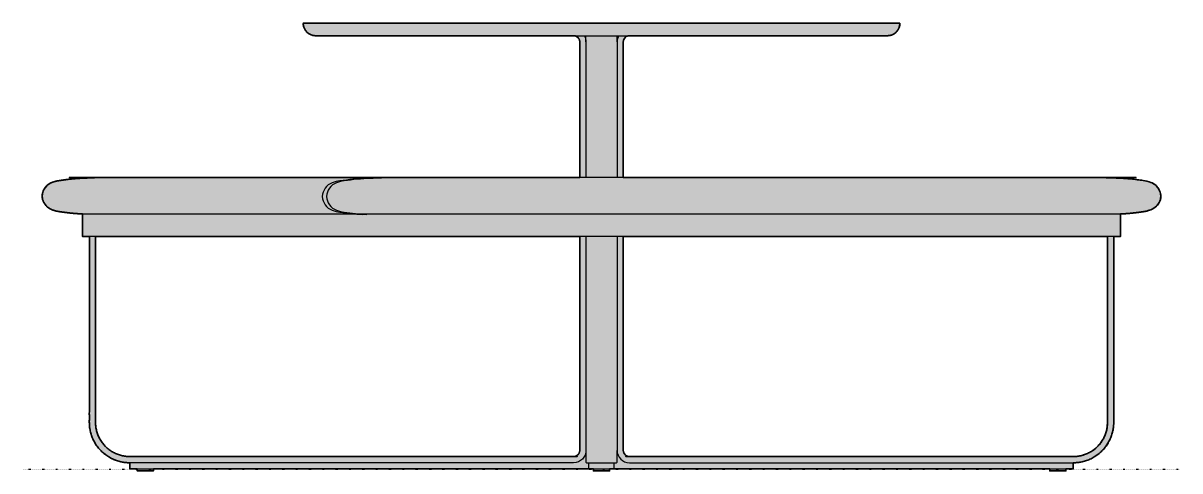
# Model space of a CAD drawing. Header units: millimetres. Extents: x 0 to 4210, y -1231 to 764.
# Drawn here: x 0 to 1861, y -3 to 718 of the extents above; entities that cross this region are included whole.
import ezdxf

# ---------------------------------------------------------------- set-up
doc = ezdxf.new("R2010")
doc.units = ezdxf.units.MM
doc.linetypes.add('Dots', pattern=[1, 0, -1])
doc.layers.add('Blocks', color=7, linetype='Continuous')
doc.layers.add('Blocks$Fill', color=7, linetype='Continuous', true_color=0xffffff)
for name, color, linetype, lineweight, true_color in [('Blocks$Inner', 7, 'Continuous', 25, 0x007f00), ('Blocks$Outline', 7, 'Continuous', 35, 0xff3f3f), ('Groud', 7, 'Dots', 25, 0x243775)]:
    doc.layers.add(name, color=color, linetype=linetype, lineweight=lineweight, true_color=true_color)

# ---------------------------------------------------------------- blocks, each defined once
blk = doc.blocks.new('Picnic Table 180 Side')
at = {"layer": 'Blocks$Fill'}
h = blk.add_hatch(color=256, dxfattribs=at)
h.paths.add_polyline_path([(1765.5, 410.7), (1774.6, 411.3), (1783.8, 412.1), (1792.9, 413.2), (1802, 414.4), (1803.5, 414.7), (1805.1, 414.9), (1806.6, 415.2), (1808.2, 415.6), (1809.7, 416), (1811.2, 416.5), (1812.7, 417), (1814.2, 417.5), (1815, 417.8), (1815.4, 418), (1815.8, 418.2), (1816.2, 418.3), (1816.6, 418.5), (1817, 418.7), (1817.4, 418.9), (1817.8, 419.1), (1818.2, 419.4), (1818.5, 419.6), (1818.9, 419.8), (1819.3, 420.1), (1819.7, 420.3), (1820.1, 420.6), (1820.4, 420.8), (1820.8, 421.1), (1821.1, 421.4), (1821.5, 421.7), (1821.9, 422), (1822.2, 422.3), (1822.5, 422.6), (1822.9, 422.9), (1823.2, 423.2), (1823.5, 423.6), (1823.9, 423.9), (1824.2, 424.2), (1824.5, 424.6), (1824.8, 424.9), (1825.1, 425.3), (1825.4, 425.7), (1825.6, 426), (1825.9, 426.4), (1826.2, 426.8), (1826.4, 427.2), (1826.7, 427.6), (1826.9, 428), (1827.2, 428.4), (1827.4, 428.8), (1827.6, 429.2), (1827.8, 429.6), (1828, 430), (1828.2, 430.4), (1828.4, 430.9), (1828.6, 431.3), (1828.8, 431.7), (1828.9, 432.1), (1829.1, 432.6), (1829.2, 433), (1829.4, 433.4), (1829.5, 433.9), (1829.6, 434.3), (1829.8, 434.7), (1829.9, 435.2), (1830, 435.6), (1830, 436), (1830.1, 436.5), (1830.2, 436.9), (1830.3, 437.3), (1830.3, 437.8), (1830.4, 438.2), (1830.4, 438.6), (1830.5, 439.5), (1830.4, 440.4), (1830.4, 440.8), (1830.3, 441.2), (1830.3, 441.7), (1830.2, 442.1), (1830.1, 442.5), (1830, 443), (1830, 443.4), (1829.9, 443.8), (1829.8, 444.3), (1829.6, 444.7), (1829.5, 445.1), (1829.4, 445.6), (1829.2, 446), (1829.1, 446.4), (1828.9, 446.9), (1828.8, 447.3), (1828.6, 447.7), (1828.4, 448.1), (1828.2, 448.6), (1828, 449), (1827.8, 449.4), (1827.6, 449.8), (1827.4, 450.2), (1827.2, 450.6), (1826.9, 451), (1826.7, 451.4), (1826.4, 451.8), (1826.2, 452.2), (1825.9, 452.6), (1825.6, 453), (1825.4, 453.3), (1825.1, 453.7), (1824.8, 454.1), (1824.5, 454.4), (1824.2, 454.8), (1823.9, 455.1), (1823.5, 455.4), (1823.2, 455.8), (1822.9, 456.1), (1822.5, 456.4), (1822.2, 456.7), (1821.9, 457), (1821.5, 457.3), (1821.1, 457.6), (1820.8, 457.9), (1820.4, 458.2), (1820.1, 458.4), (1819.7, 458.7), (1819.3, 458.9), (1818.9, 459.2), (1818.5, 459.4), (1818.2, 459.6), (1817.8, 459.9), (1817.4, 460.1), (1817, 460.3), (1816.6, 460.5), (1816.2, 460.7), (1815.8, 460.8), (1815.4, 461), (1815, 461.2), (1814.2, 461.5), (1812.7, 462), (1811.2, 462.5), (1809.7, 463), (1808.2, 463.4), (1806.6, 463.8), (1805.1, 464.1), (1803.5, 464.3), (1802, 464.5), (1791.5, 466), (1781.1, 467.1), (1770.6, 468), (1760.1, 468.5), (1739, 469.3), (1718, 469.5), (965.5, 469.5), (965.5, 687.5), (965.5, 687.7), (965.5, 687.9), (965.5, 688.2), (965.5, 688.4), (965.5, 688.6), (965.6, 688.9), (965.6, 689.1), (965.6, 689.3), (965.7, 689.6), (965.7, 689.8), (965.8, 690), (965.8, 690.2), (965.9, 690.5), (966, 690.7), (966.1, 690.9), (966.2, 691.2), (966.3, 691.4), (966.4, 691.6), (966.5, 691.9), (966.6, 692.1), (966.7, 692.3), (966.8, 692.5), (967, 692.8), (967.1, 693), (967.2, 693.2), (967.4, 693.4), (967.5, 693.6), (967.7, 693.8), (967.9, 694), (968, 694.2), (968.2, 694.4), (968.4, 694.6), (968.6, 694.8), (968.8, 694.9), (969, 695.1), (969.2, 695.3), (969.4, 695.4), (969.6, 695.6), (969.8, 695.7), (970, 695.9), (970.2, 696), (970.4, 696.1), (970.6, 696.3), (970.9, 696.4), (971.1, 696.5), (971.3, 696.6), (971.5, 696.7), (971.8, 696.8), (972, 696.9), (972.2, 697), (972.5, 697), (972.7, 697.1), (972.9, 697.2), (973.2, 697.2), (973.4, 697.3), (973.6, 697.3), (973.9, 697.4), (974.1, 697.4), (974.3, 697.4), (974.6, 697.5), (974.8, 697.5), (975, 697.5), (975.2, 697.5), (975.5, 697.5), (1390.5, 697.5), (1390.9, 697.5), (1391.4, 697.5), (1391.8, 697.5), (1392.3, 697.6), (1392.7, 697.6), (1393.2, 697.7), (1393.6, 697.8), (1394.1, 697.8), (1394.6, 697.9), (1395, 698), (1395.5, 698.1), (1396, 698.3), (1396.4, 698.4), (1396.9, 698.6), (1397.4, 698.7), (1397.8, 698.9), (1398.3, 699.1), (1398.7, 699.3), (1399.2, 699.5), (1399.6, 699.7), (1400.1, 700), (1400.5, 700.2), (1401, 700.5), (1401.4, 700.8), (1401.8, 701), (1402.2, 701.3), (1402.7, 701.7), (1403.1, 702), (1403.5, 702.3), (1403.9, 702.6), (1404.2, 703), (1404.6, 703.4), (1405, 703.7), (1405.3, 704.1), (1405.7, 704.5), (1406, 704.9), (1406.3, 705.3), (1406.6, 705.7), (1406.9, 706.1), (1407.2, 706.6), (1407.5, 707), (1407.7, 707.4), (1408, 707.9), (1408.2, 708.3), (1408.5, 708.8), (1408.7, 709.2), (1408.9, 709.7), (1409.1, 710.1), (1409.2, 710.6), (1409.4, 711.1), (1409.5, 711.5), (1409.7, 712), (1409.8, 712.5), (1409.9, 712.9), (1410, 713.4), (1410.1, 713.9), (1410.2, 714.3), (1410.3, 714.8), (1410.3, 715.2), (1410.4, 715.7), (1410.4, 716.2), (1410.4, 716.6), (1410.5, 717.1), (1410.5, 717.5), (450.5, 717.5), (450.5, 717.1), (450.5, 716.6), (450.5, 716.2), (450.5, 715.7), (450.6, 715.2), (450.6, 714.8), (450.7, 714.3), (450.8, 713.9), (450.9, 713.4), (451, 712.9), (451.1, 712.5), (451.2, 712), (451.4, 711.5), (451.5, 711.1), (451.7, 710.6), (451.9, 710.1), (452.1, 709.7), (452.3, 709.2), (452.5, 708.8), (452.7, 708.3), (452.9, 707.9), (453.2, 707.4), (453.4, 707), (453.7, 706.6), (454, 706.1), (454.3, 705.7), (454.6, 705.3), (454.9, 704.9), (455.3, 704.5), (455.6, 704.1), (456, 703.7), (456.3, 703.4), (456.7, 703), (457.1, 702.6), (457.5, 702.3), (457.9, 702), (458.3, 701.7), (458.7, 701.3), (459.1, 701), (459.5, 700.8), (459.9, 700.5), (460.4, 700.2), (460.8, 700), (461.3, 699.7), (461.7, 699.5), (462.2, 699.3), (462.6, 699.1), (463.1, 698.9), (463.6, 698.7), (464, 698.6), (464.5, 698.4), (465, 698.3), (465.4, 698.1), (465.9, 698), (466.4, 697.9), (466.8, 697.8), (467.3, 697.8), (467.7, 697.7), (468.2, 697.6), (468.7, 697.6), (469.1, 697.5), (469.6, 697.5), (470, 697.5), (470.5, 697.5), (885.5, 697.5), (885.7, 697.5), (885.9, 697.5), (886.1, 697.5), (886.4, 697.5), (886.6, 697.4), (886.8, 697.4), (887, 697.4), (887.3, 697.3), (887.5, 697.3), (887.7, 697.2), (888, 697.2), (888.2, 697.1), (888.4, 697), (888.7, 697), (888.9, 696.9), (889.1, 696.8), (889.4, 696.7), (889.6, 696.6), (889.8, 696.5), (890.1, 696.4), (890.3, 696.3), (890.5, 696.1), (890.7, 696), (890.9, 695.9), (891.1, 695.7), (891.4, 695.6), (891.6, 695.4), (891.8, 695.3), (892, 695.1), (892.2, 694.9), (892.3, 694.8), (892.5, 694.6), (892.7, 694.4), (892.9, 694.2), (893.1, 694), (893.2, 693.8), (893.4, 693.6), (893.5, 693.4), (893.7, 693.2), (893.8, 693), (894, 692.8), (894.1, 692.5), (894.2, 692.3), (894.3, 692.1), (894.5, 691.9), (894.6, 691.6), (894.7, 691.4), (894.8, 691.2), (894.8, 690.9), (894.9, 690.7), (895, 690.5), (895.1, 690.2), (895.1, 690), (895.2, 689.8), (895.2, 689.6), (895.3, 689.3), (895.3, 689.1), (895.4, 688.9), (895.4, 688.6), (895.4, 688.4), (895.4, 688.2), (895.5, 687.9), (895.5, 687.7), (895.5, 687.5), (895.5, 469.5), (136.9, 469.5), (118.9, 469.2), (100.9, 468.5), (90.4, 468), (79.8, 467.1), (69.4, 466), (58.9, 464.5), (57.4, 464.3), (55.8, 464.1), (54.3, 463.8), (52.7, 463.4), (51.2, 463), (49.7, 462.5), (48.2, 462), (46.7, 461.5), (45.9, 461.2), (45.5, 461), (45.1, 460.8), (44.7, 460.7), (44.3, 460.5), (43.9, 460.3), (43.5, 460.1), (43.2, 459.9), (42.8, 459.6), (42.4, 459.4), (42, 459.2), (41.6, 458.9), (41.2, 458.7), (40.9, 458.4), (40.5, 458.2), (40.1, 457.9), (39.8, 457.6), (39.4, 457.3), (39.1, 457), (38.7, 456.7), (38.4, 456.4), (38, 456.1), (37.7, 455.8), (37.4, 455.4), (37.1, 455.1), (36.7, 454.8), (36.4, 454.4), (36.1, 454.1), (35.8, 453.7), (35.6, 453.3), (35.3, 453), (35, 452.6), (34.7, 452.2), (34.5, 451.8), (34.2, 451.4), (34, 451), (33.7, 450.6), (33.5, 450.2), (33.3, 449.8), (33.1, 449.4), (32.9, 449), (32.7, 448.6), (32.5, 448.1), (32.3, 447.7), (32.1, 447.3), (32, 446.9), (31.8, 446.4), (31.7, 446), (31.5, 445.6), (31.4, 445.1), (31.3, 444.7), (31.2, 444.3), (31.1, 443.8), (31, 443.4), (30.9, 443), (30.8, 442.5), (30.7, 442.1), (30.7, 441.7), (30.6, 441.2), (30.6, 440.8), (30.5, 440.4), (30.5, 439.5), (30.5, 438.6), (30.6, 438.2), (30.6, 437.8), (30.7, 437.3), (30.7, 436.9), (30.8, 436.5), (30.9, 436), (31, 435.6), (31.1, 435.2), (31.2, 434.7), (31.3, 434.3), (31.4, 433.9), (31.5, 433.4), (31.7, 433), (31.8, 432.6), (32, 432.1), (32.1, 431.7), (32.3, 431.3), (32.5, 430.9), (32.7, 430.4), (32.9, 430), (33.1, 429.6), (33.3, 429.2), (33.5, 428.8), (33.7, 428.4), (34, 428), (34.2, 427.6), (34.5, 427.2), (34.7, 426.8), (35, 426.4), (35.3, 426), (35.6, 425.7), (35.8, 425.3), (36.1, 424.9), (36.4, 424.6), (36.7, 424.2), (37.1, 423.9), (37.4, 423.6), (37.7, 423.2), (38, 422.9), (38.4, 422.6), (38.7, 422.3), (39.1, 422), (39.4, 421.7), (39.8, 421.4), (40.1, 421.1), (40.5, 420.8), (40.9, 420.6), (41.2, 420.3), (41.6, 420.1), (42, 419.8), (42.4, 419.6), (42.8, 419.4), (43.2, 419.1), (43.5, 418.9), (43.9, 418.7), (44.3, 418.5), (44.7, 418.3), (45.1, 418.2), (45.5, 418), (45.9, 417.8), (46.7, 417.5), (48.2, 417), (49.7, 416.5), (51.2, 416), (52.7, 415.6), (54.3, 415.2), (55.8, 414.9), (57.4, 414.7), (58.9, 414.4), (68, 413.2), (77.2, 412.1), (86.3, 411.3), (95.5, 410.7), (95.5, 374.5), (106.5, 374.5), (106.5, 75.5), (106.5, 74.1), (106.5, 72.6), (106.6, 71.1), (106.7, 69.7), (106.9, 68.2), (107.1, 66.7), (107.3, 65.2), (107.5, 63.7), (107.8, 62.2), (108.2, 60.6), (108.6, 59.1), (109, 57.6), (109.4, 56.1), (109.9, 54.6), (110.5, 53.1), (111, 51.6), (111.6, 50.1), (112.3, 48.6), (113, 47.1), (113.7, 45.6), (114.5, 44.2), (115.3, 42.8), (116.2, 41.3), (117.1, 39.9), (118, 38.5), (119, 37.2), (120, 35.8), (121, 34.5), (122.1, 33.2), (123.2, 32), (124.3, 30.7), (125.5, 29.5), (126.7, 28.4), (127.9, 27.2), (129.2, 26.1), (130.5, 25), (131.8, 24), (133.1, 23), (134.5, 22), (135.9, 21.1), (137.3, 20.2), (138.7, 19.3), (140.2, 18.5), (141.6, 17.8), (143.1, 17), (144.5, 16.3), (146, 15.7), (147.5, 15.1), (149, 14.5), (150.5, 14), (152.1, 13.5), (153.6, 13), (155.1, 12.6), (156.6, 12.2), (158.1, 11.9), (159.6, 11.6), (161.1, 11.3), (162.6, 11.1), (164.1, 10.9), (165.6, 10.8), (167.1, 10.6), (168.6, 10.6), (170, 10.5), (171.5, 10.5), (171.5, 0.5), (183.5, 0.5), (183.5, -2.5), (209.5, -2.5), (209.5, 0.5), (917.5, 0.5), (917.5, -2.5), (943.5, -2.5), (943.5, 0.5), (1651.5, 0.5), (1651.5, -2.5), (1677.5, -2.5), (1677.5, 0.5), (1689.5, 0.5), (1689.5, 10.5), (1690.9, 10.5), (1692.4, 10.6), (1693.8, 10.6), (1695.3, 10.8), (1696.8, 10.9), (1698.3, 11.1), (1699.8, 11.3), (1701.3, 11.6), (1702.8, 11.9), (1704.3, 12.2), (1705.8, 12.6), (1707.3, 13), (1708.9, 13.5), (1710.4, 14), (1711.9, 14.5), (1713.4, 15.1), (1714.9, 15.7), (1716.4, 16.3), (1717.8, 17), (1719.3, 17.8), (1720.8, 18.5), (1722.2, 19.3), (1723.6, 20.2), (1725, 21.1), (1726.4, 22), (1727.8, 23), (1729.1, 24), (1730.4, 25), (1731.7, 26.1), (1733, 27.2), (1734.2, 28.4), (1735.4, 29.5), (1736.6, 30.7), (1737.7, 32), (1738.8, 33.2), (1739.9, 34.5), (1741, 35.8), (1742, 37.2), (1742.9, 38.5), (1743.9, 39.9), (1744.8, 41.3), (1745.6, 42.8), (1746.4, 44.2), (1747.2, 45.6), (1747.9, 47.1), (1748.6, 48.6), (1749.3, 50.1), (1749.9, 51.6), (1750.5, 53.1), (1751, 54.6), (1751.5, 56.1), (1752, 57.6), (1752.4, 59.1), (1752.7, 60.6), (1753.1, 62.2), (1753.4, 63.7), (1753.6, 65.2), (1753.9, 66.7), (1754, 68.2), (1754.2, 69.7), (1754.3, 71.1), (1754.4, 72.6), (1754.4, 74.1), (1754.5, 75.5), (1754.5, 374.5), (1765.5, 374.5)], flags=0)
h.paths.add_polyline_path([(1744.5, 374.5), (1744.5, 75.5), (1744.4, 74.3), (1744.4, 73), (1744.3, 71.8), (1744.2, 70.6), (1744.1, 69.3), (1744, 68), (1743.8, 66.8), (1743.5, 65.5), (1743.3, 64.2), (1743, 62.9), (1742.7, 61.6), (1742.3, 60.4), (1742, 59.1), (1741.5, 57.8), (1741.1, 56.5), (1740.6, 55.3), (1740.1, 54), (1739.5, 52.7), (1738.9, 51.5), (1738.3, 50.2), (1737.7, 49), (1737, 47.8), (1736.2, 46.6), (1735.5, 45.4), (1734.7, 44.2), (1733.9, 43.1), (1733, 41.9), (1732.2, 40.8), (1731.3, 39.7), (1730.3, 38.7), (1729.3, 37.6), (1728.4, 36.6), (1727.3, 35.6), (1726.3, 34.6), (1725.2, 33.7), (1724.1, 32.8), (1723, 31.9), (1721.9, 31.1), (1720.7, 30.3), (1719.6, 29.5), (1718.4, 28.7), (1717.2, 28), (1716, 27.3), (1714.7, 26.6), (1713.5, 26), (1712.2, 25.4), (1711, 24.9), (1709.7, 24.4), (1708.4, 23.9), (1707.2, 23.4), (1705.9, 23), (1704.6, 22.6), (1703.3, 22.3), (1702, 22), (1700.7, 21.7), (1699.5, 21.4), (1698.2, 21.2), (1696.9, 21), (1695.7, 20.8), (1694.4, 20.7), (1693.2, 20.6), (1691.9, 20.6), (1690.7, 20.5), (1689.5, 20.5), (975.5, 20.5), (975.2, 20.5), (975, 20.5), (974.8, 20.5), (974.6, 20.5), (974.3, 20.6), (974.1, 20.6), (973.9, 20.6), (973.6, 20.7), (973.4, 20.7), (973.2, 20.8), (972.9, 20.8), (972.7, 20.9), (972.5, 21), (972.2, 21), (972, 21.1), (971.8, 21.2), (971.5, 21.3), (971.3, 21.4), (971.1, 21.5), (970.9, 21.6), (970.6, 21.7), (970.4, 21.9), (970.2, 22), (970, 22.1), (969.8, 22.3), (969.6, 22.4), (969.4, 22.6), (969.2, 22.7), (969, 22.9), (968.8, 23.1), (968.6, 23.2), (968.4, 23.4), (968.2, 23.6), (968, 23.8), (967.9, 24), (967.7, 24.2), (967.5, 24.4), (967.4, 24.6), (967.2, 24.8), (967.1, 25), (967, 25.2), (966.8, 25.5), (966.7, 25.7), (966.6, 25.9), (966.5, 26.1), (966.4, 26.4), (966.3, 26.6), (966.2, 26.8), (966.1, 27), (966, 27.3), (965.9, 27.5), (965.8, 27.7), (965.8, 28), (965.7, 28.2), (965.7, 28.4), (965.6, 28.7), (965.6, 28.9), (965.6, 29.1), (965.5, 29.4), (965.5, 29.6), (965.5, 29.8), (965.5, 30.1), (965.5, 30.3), (965.5, 30.5), (965.5, 374.5)], flags=0)
h.paths.add_polyline_path([(895.5, 374.5), (895.5, 30.5), (895.5, 30.3), (895.5, 30.1), (895.4, 29.8), (895.4, 29.6), (895.4, 29.4), (895.4, 29.1), (895.3, 28.9), (895.3, 28.7), (895.2, 28.4), (895.2, 28.2), (895.1, 28), (895.1, 27.7), (895, 27.5), (894.9, 27.3), (894.8, 27), (894.8, 26.8), (894.7, 26.6), (894.6, 26.4), (894.5, 26.1), (894.3, 25.9), (894.2, 25.7), (894.1, 25.5), (894, 25.2), (893.8, 25), (893.7, 24.8), (893.5, 24.6), (893.4, 24.4), (893.2, 24.2), (893.1, 24), (892.9, 23.8), (892.7, 23.6), (892.5, 23.4), (892.3, 23.2), (892.2, 23.1), (892, 22.9), (891.8, 22.7), (891.6, 22.6), (891.4, 22.4), (891.1, 22.3), (890.9, 22.1), (890.7, 22), (890.5, 21.9), (890.3, 21.7), (890.1, 21.6), (889.8, 21.5), (889.6, 21.4), (889.4, 21.3), (889.1, 21.2), (888.9, 21.1), (888.7, 21), (888.4, 21), (888.2, 20.9), (888, 20.8), (887.7, 20.8), (887.5, 20.7), (887.3, 20.7), (887, 20.6), (886.8, 20.6), (886.6, 20.6), (886.4, 20.5), (886.1, 20.5), (885.9, 20.5), (885.7, 20.5), (885.5, 20.5), (171.5, 20.5), (170.2, 20.5), (169, 20.6), (167.8, 20.6), (166.5, 20.7), (165.3, 20.8), (164, 21), (162.7, 21.2), (161.5, 21.4), (160.2, 21.7), (158.9, 22), (157.6, 22.3), (156.3, 22.6), (155, 23), (153.8, 23.4), (152.5, 23.9), (151.2, 24.4), (149.9, 24.9), (148.7, 25.4), (147.4, 26), (146.2, 26.6), (145, 27.3), (143.8, 28), (142.6, 28.7), (141.4, 29.5), (140.2, 30.3), (139, 31.1), (137.9, 31.9), (136.8, 32.8), (135.7, 33.7), (134.6, 34.6), (133.6, 35.6), (132.6, 36.6), (131.6, 37.6), (130.6, 38.7), (129.7, 39.7), (128.8, 40.8), (127.9, 41.9), (127, 43.1), (126.2, 44.2), (125.4, 45.4), (124.7, 46.6), (123.9, 47.8), (123.3, 49), (122.6, 50.2), (122, 51.5), (121.4, 52.7), (120.8, 54), (120.3, 55.3), (119.8, 56.5), (119.4, 57.8), (119, 59.1), (118.6, 60.4), (118.2, 61.6), (117.9, 62.9), (117.6, 64.2), (117.4, 65.5), (117.2, 66.8), (117, 68), (116.8, 69.3), (116.7, 70.6), (116.6, 71.8), (116.5, 73), (116.5, 74.3), (116.5, 75.5), (116.5, 374.5)], flags=0)
at = {"layer": 'Blocks$Inner'}
for p, q in [((1410.5, 717.5), (450.5, 717.5)), ((470.5, 697.5), (1390.5, 697.5)), ((895.5, 687.5), (895.5, 469.5)), ((905.5, 687.5), (905.5, 469.5)), ((955.5, 687.5), (955.5, 469.5)), ((965.5, 687.5), (965.5, 469.5)), ((106.5, 75.5), (106.5, 374.5)), ((116.5, 75.5), (116.5, 374.5)), ((895.5, 374.5), (895.5, 30.5)), ((905.5, 374.5), (905.5, 30.5)), ((955.5, 374.5), (955.5, 30.5)), ((965.5, 374.5), (965.5, 30.5)), ((1744.5, 75.5), (1744.5, 374.5)), ((1754.5, 75.5), (1754.5, 374.5)), ((885.5, 20.5), (171.5, 20.5)), ((975.5, 20.5), (1689.5, 20.5)), ((885.5, 10.5), (171.5, 10.5)), ((906.5, 10.5), (954.5, 10.5)), ((975.5, 10.5), (1689.5, 10.5))]:
    blk.add_line(p, q, dxfattribs=at)
for points in [[(905.5, 687.5), (905.5, 697.5)], [(955.5, 687.5), (955.5, 697.5)], [(1718, 469.5), (136.9, 469.5)], [(95.5, 410.7), (1765.5, 410.7)], [(1765.5, 410.7), (1765.5, 374.5), (95.5, 374.5), (95.5, 410.7)], [(905.5, 30.5), (905.5, 11.5)], [(955.5, 11.5), (955.5, 30.5)], [(171.5, 10.5), (171.5, 0.5), (1689.5, 0.5), (1689.5, 10.5)], [(183.5, 1.2), (183.5, -2.5), (209.5, -2.5), (209.5, 1.2)], [(910.1, 0.5), (910.1, 10.5)], [(917.5, 0.5), (917.5, -2.5), (943.5, -2.5), (943.5, 0.5)], [(950.8, 0.5), (950.8, 10.5)], [(1651.5, 1.2), (1651.5, -2.5), (1677.5, -2.5), (1677.5, 1.2)]]:
    blk.add_lwpolyline(points, dxfattribs=at)
for centre, radius, start, end in [((470.5, 717.5), 20, 180, 270), ((1390.5, 717.5), 20, 270, 0), ((975.5, 687.5), 20, 150, 180), ((975.5, 687.5), 10, 90, 180), ((113.5, 111.2), 357.5, 92.0211, 98.7736), ((136.9, -201.9), 671.4, 90, 93.076), ((564.2, 110.6), 357.5, 92.0211, 98.7736), ((571, 110.6), 357.5, 92.0211, 98.7736), ((587.6, -202.6), 671.4, 90, 93.076), ((594.4, -202.6), 671.4, 90, 93.076), ((1722.9, -231), 700.5, 86.9614, 90.4061), ((1747.4, 111.2), 357.5, 81.2264, 87.9789), ((55.1, 438.3), 24.7, 109.8355, 177.1515), ((64.9, 415), 50, 96.8439, 111.3263), ((505.8, 437.6), 24.7, 109.8355, 177.1515), ((512.7, 437.6), 24.7, 109.8355, 177.1515), ((515.6, 414.3), 50, 96.8439, 111.3263), ((522.5, 414.3), 50, 96.8439, 111.3263), ((1796, 415), 50, 68.6737, 83.1561), ((1805.8, 438.3), 24.7, 2.8485, 70.1645), ((55.1, 440.7), 24.7, 182.8485, 250.1645), ((505.8, 440.1), 24.7, 182.8485, 250.1645), ((512.7, 440.1), 24.7, 182.8485, 250.1645), ((1805.8, 440.7), 24.7, 289.8355, 357.1515), ((64.9, 464), 50, 248.6737, 263.1561), ((113.5, 767.8), 357.5, 261.2264, 267.1113), ((515.6, 463.4), 50, 248.6737, 263.1561), ((522.5, 463.4), 50, 248.6737, 263.1561), ((564.2, 767.1), 357.5, 261.2264, 267.1113), ((571, 767.1), 357.5, 261.2264, 267.1113), ((1747.4, 767.8), 357.5, 272.8887, 278.7736), ((1796, 464), 50, 276.8439, 291.3263), ((1689.5, 75.5), 65, 270, 0), ((1689.5, 75.5), 55, 270, 0), ((975.5, 30.5), 20, 180, 270), ((975.5, 30.5), 10, 180, 270), ((907.8, 12.9), 2.73, 210, 240), ((954.5, 11.5), 1, 270, 360)]:
    blk.add_arc(centre, radius, start, end, dxfattribs=at)
at = {"layer": 'Blocks$Inner', "extrusion": (0, 0, -1)}
for centre, radius, start, end in [((-885.5, 687.5), 10, 90, 180), ((-885.5, 687.5), 20, 150, 180), ((-171.5, 75.5), 65, 270, 0), ((-171.5, 75.5), 55, 270, 0), ((-885.5, 30.5), 20, 180, 270), ((-885.5, 30.5), 10, 180, 270)]:
    blk.add_arc(centre, radius, start, end, dxfattribs=at)
at = {"layer": 'Blocks$Outline'}
for points in [[(95.5, 410.7), (95.5, 374.5), (106.5, 374.5)], [(1754.5, 374.5), (1765.5, 374.5), (1765.5, 410.7)], [(116.5, 374.5), (895.5, 374.5)], [(965.5, 374.5), (1744.5, 374.5)], [(171.5, 10.5), (171.5, 0.5), (183.5, 0.5)], [(183.5, 0.5), (183.5, -2.5), (209.5, -2.5), (209.5, 0.5)], [(209.5, 0.5), (917.5, 0.5)], [(917.5, 0.5), (917.5, -2.5), (943.5, -2.5), (943.5, 0.5)], [(943.5, 0.5), (1651.5, 0.5)], [(1651.5, 0.5), (1651.5, -2.5), (1677.5, -2.5), (1677.5, 0.5)], [(1677.5, 0.5), (1689.5, 0.5), (1689.5, 10.5)]]:
    blk.add_lwpolyline(points, dxfattribs=at)
for points, weights, knots in [([(1410.5, 717.5), (930.5, 717.5), (450.5, 717.5), (450.5, 697.5), (470.5, 697.5), (678, 697.5), (885.5, 697.5)], [1, 1, 1, 0.707106781187, 1, 1, 1], [0, 0, 0, 960, 960, 991.415927, 991.415927, 1406.415927, 1406.415927, 1406.415927]), ([(975.5, 697.5), (1183, 697.5), (1390.5, 697.5), (1410.5, 697.5), (1410.5, 717.5)], [1, 1, 1, 0.707106781187, 1], [1496.415925, 1496.415925, 1496.415925, 1911.415927, 1911.415927, 1942.831853, 1942.831853, 1942.831853]), ([(885.5, 697.5), (895.5, 697.5), (895.5, 687.5), (895.5, 578.5), (895.5, 469.5)], [1, 0.707106781187, 1, 1, 1], [0, 0, 0, 15.707963, 15.707963, 233.730502, 233.730502, 233.730502]), ([(965.5, 469.5), (965.5, 578.5), (965.5, 687.5), (965.5, 697.5), (975.5, 697.5)], [1, 1, 1, 0.707106781187, 1], [-233.730502, -233.730502, -233.730502, -15.707963, -15.707963, 0, 0, 0]), ([(895.5, 469.5), (516.2, 469.5), (136.9, 469.5), (118.9, 469.5), (100.9, 468.5)], [1, 1, 1, 0.999639748573, 1], [403.85495, 403.85495, 403.85495, 404.334733, 404.334733, 440.379278, 440.379278, 440.379278]), ([(100.9, 468.5), (79.8, 467.8), (58.9, 464.5), (52.6, 463.8), (46.7, 461.5), (31.3, 455.9), (30.5, 439.5), (31.3, 423.1), (46.7, 417.5), (52.6, 415.2), (58.9, 414.4), (77.1, 411.6), (95.5, 410.7)], [1, 0.998264348531, 1, 0.992024289205, 1, 0.832360590397, 1, 0.832360590397, 1, 0.992024289205, 1, 0.998681594963, 1], [36.044545, 36.044545, 36.044545, 78.177906, 78.177906, 90.804361, 90.804361, 119.794452, 119.794452, 148.784543, 148.784543, 161.410998, 161.410998, 198.131123, 198.131123, 198.131123]), ([(1765.5, 410.7), (1783.8, 411.6), (1802, 414.4), (1808.3, 415.2), (1814.2, 417.5), (1829.6, 423.1), (1830.5, 439.5), (1829.6, 455.9), (1814.2, 461.5), (1808.3, 463.8), (1802, 464.5), (1781.1, 467.8), (1760.1, 468.5), (1739, 469.6), (1718, 469.5), (1341.7, 469.5), (965.5, 469.5)], [1, 0.998681595081, 1, 0.992024289205, 1, 0.832360590397, 1, 0.832360590397, 1, 0.992024289205, 1, 0.998264348531, 1, 0.999548196351, 1, 1, 1], [199.131123, 199.131123, 199.131123, 235.851248, 235.851248, 248.477703, 248.477703, 277.467793, 277.467793, 306.457884, 306.457884, 319.084339, 319.084339, 361.2177, 361.2177, 403.334733, 403.334733, 403.810676, 403.810676, 403.810676]), ([(106.5, 374.5), (106.5, 225), (106.5, 75.5), (106.5, 10.5), (171.5, 10.5)], [1, 1, 1, 0.707106781187, 1], [-1490.517688, -1490.517688, -1490.517688, -1191.517688, -1191.517688, -1089.415927, -1089.415927, -1089.415927]), ([(895.5, 374.5), (895.5, 202.5), (895.5, 30.5), (895.5, 20.5), (885.5, 20.5), (528.5, 20.5), (171.5, 20.5), (116.5, 20.5), (116.5, 75.5), (116.5, 225), (116.5, 374.5)], [1, 1, 1, 0.707106781187, 1, 1, 1, 0.707106781187, 1, 1, 1], [0, 0, 0, 344, 344, 359.707963, 359.707963, 1073.707963, 1073.707963, 1160.101761, 1160.101761, 1459.101761, 1459.101761, 1459.101761]), ([(1744.5, 374.5), (1744.5, 225), (1744.5, 75.5), (1744.5, 20.5), (1689.5, 20.5), (1332.5, 20.5), (975.5, 20.5), (965.5, 20.5), (965.5, 30.5), (965.5, 202.5), (965.5, 374.5)], [1, 1, 1, 0.707106781187, 1, 1, 1, 0.707106781187, 1, 1, 1], [-1459.101761, -1459.101761, -1459.101761, -1160.101761, -1160.101761, -1073.707963, -1073.707963, -359.707963, -359.707963, -344, -344, 0, 0, 0]), ([(1689.5, 10.5), (1754.5, 10.5), (1754.5, 75.5), (1754.5, 225), (1754.5, 374.5)], [1, 0.707106781187, 1, 1, 1], [1089.415927, 1089.415927, 1089.415927, 1191.517688, 1191.517688, 1490.517688, 1490.517688, 1490.517688])]:
    blk.add_rational_spline(points, weights, degree=2, knots=knots, dxfattribs=at)

msp = doc.modelspace()

# ---------------------------------------------------------------- linework, layer by layer
at = {"layer": 'Groud'}
msp.add_lwpolyline([(0, 0), (1860.9, 0)], dxfattribs=at)

# ---------------------------------------------------------------- block references
at = {"layer": 'Blocks'}
msp.add_blockref('Picnic Table 180 Side', (0, 0), dxfattribs=at)

doc.saveas('drawing.dxf')
